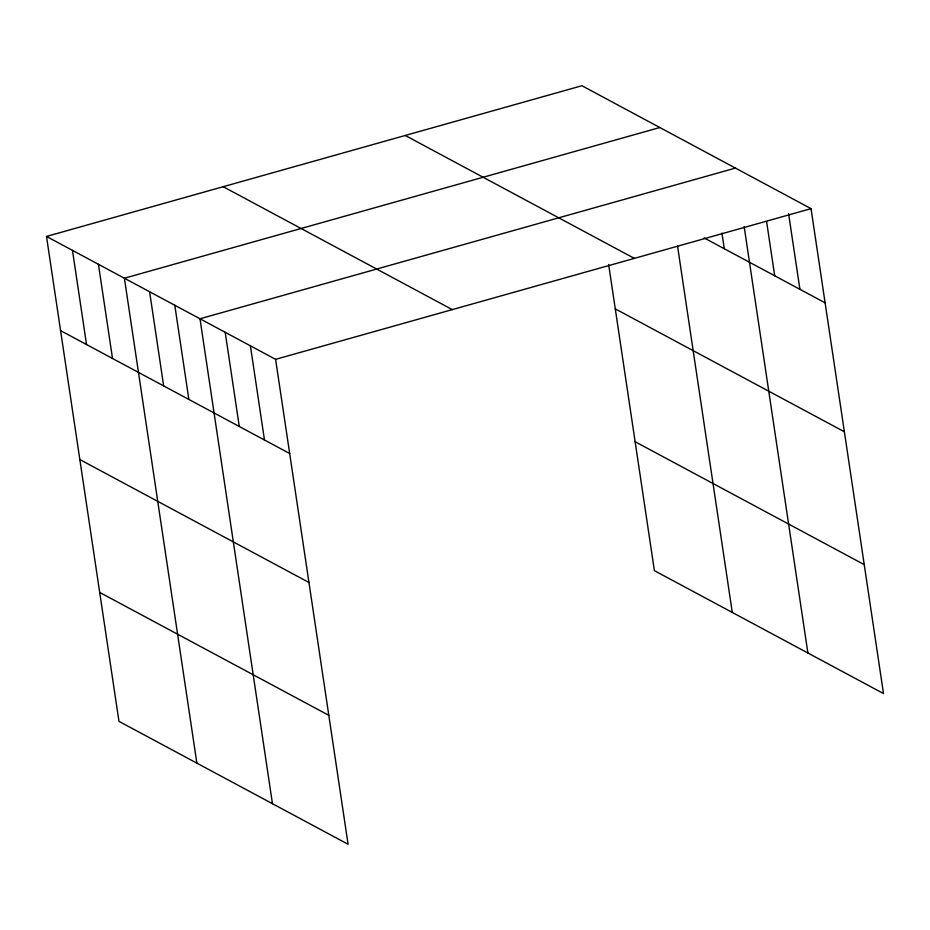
<?xml version="1.0" encoding="UTF-8"?>
<svg xmlns="http://www.w3.org/2000/svg" width="930" height="930" viewBox="0 0 930 930"><rect width="100%" height="100%" fill="white"/><g stroke="black" fill="none" stroke-linecap="round" stroke-linejoin="round"><path stroke-width="1.4" d="M46.5 236.441L275.606 359.34L348.076 844.266L118.97 721.355L46.5 236.441L581.924 85.734L811.03 208.645L883.5 693.559L654.394 570.66L608.639 264.445M659.823 127.526L124.399 278.221L196.869 763.146M735.421 168.086L199.996 318.781L272.467 803.706M275.606 359.34L811.03 208.645M704.138 237.929L825.108 302.82M405.236 135.466L634.341 258.377M615.276 308.865L844.37 431.764M223.188 186.709L452.294 309.609M635.12 441.715L864.226 564.615M60.578 330.615L289.683 453.526M79.852 459.56L308.946 582.471M99.696 592.422L328.801 715.321M788.594 213.668L799.905 289.3M766.599 221.561L774.702 275.78M744.163 226.595L807.891 653M721.947 233.046L724.296 248.74M677.54 246.066L732.294 612.452M250.403 345.821L264.48 440.006M225.2 332.301L239.277 426.486M174.794 305.261L188.871 399.447M149.602 291.741L163.668 385.927M98.429 264.294L112.507 358.48M72.47 250.368L86.537 344.553"/></g></svg>
